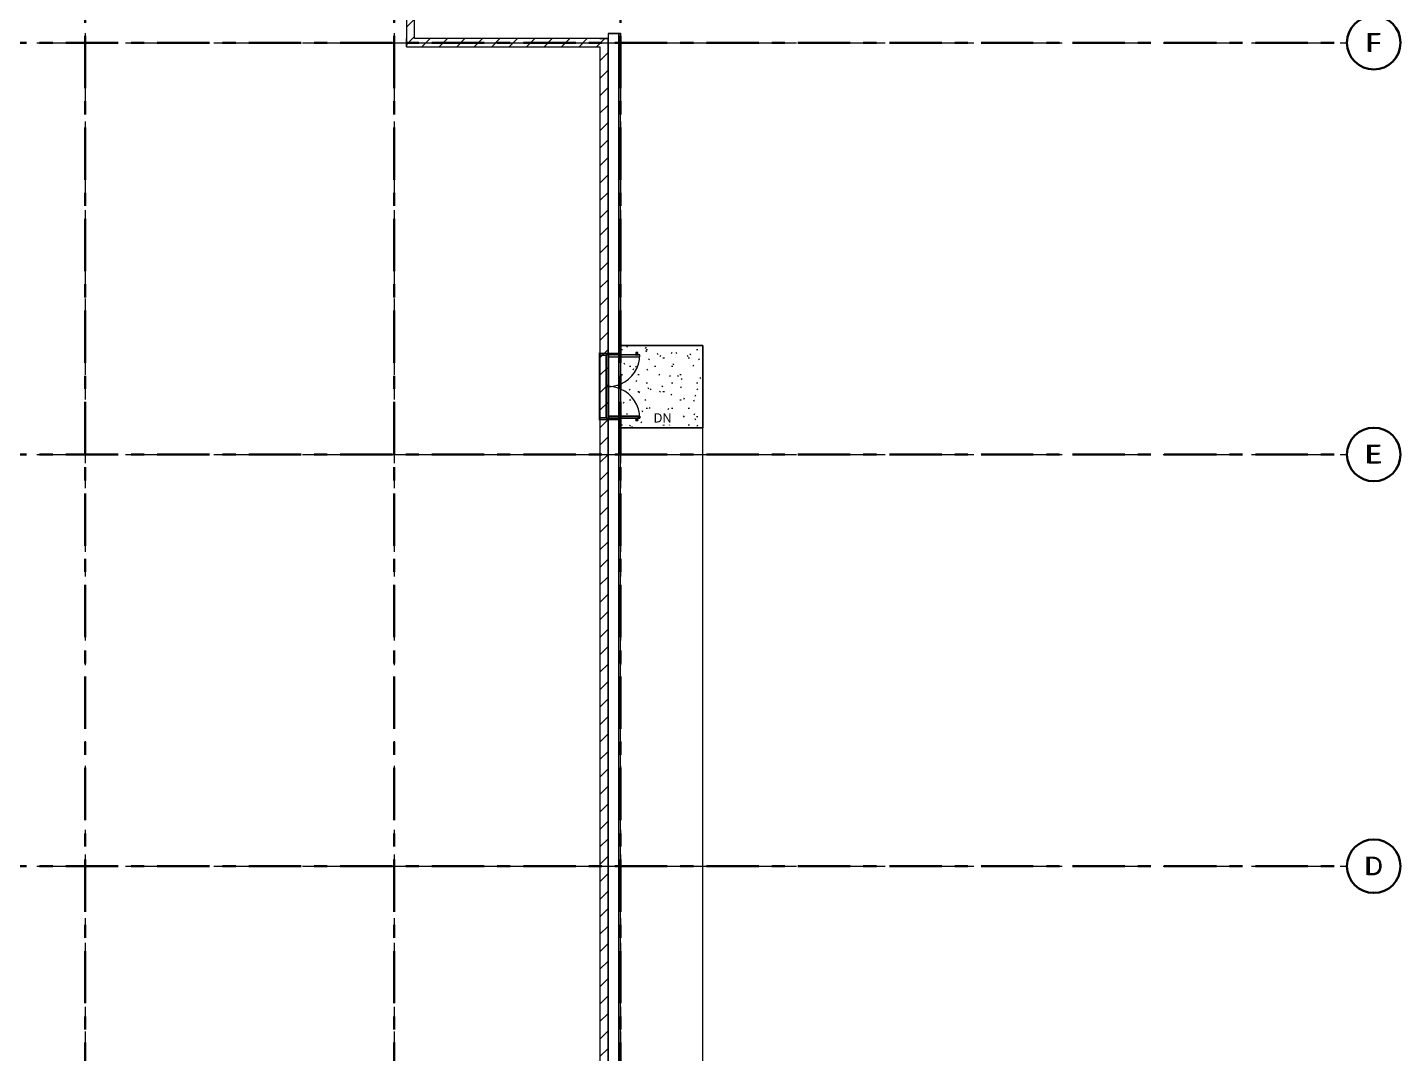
# Model space of a CAD drawing. Header units: millimetres. Extents: x -4000 to 187956, y -58990 to 162485.
# Drawn here: x 151599 to 184941, y 20900 to 45820 of the extents above; entities that cross this region are included whole.
import ezdxf

# ---------------------------------------------------------------- set-up
doc = ezdxf.new("R2010")
doc.units = ezdxf.units.MM
for name, pattern in [('Dash', [600, 300, -300]), ('Dash_2_', [635, 317.5, -317.5]), ('Grid Line', [2222.5, 1270, -317.5, 317.5, -317.5]), ('Grid Line 12_5mm', [2150, 1250, -300, 300, -300])]:
    doc.linetypes.add(name, pattern=pattern)
for name, color, linetype, lineweight in [('A-DETL-GENF', 92, 'Continuous', 9), ('A-DOOR', 31, 'Continuous', 13), ('A-DOOR-FRAM', 31, 'Continuous', 13), ('A-DOOR-HDLN', 31, 'Dash_2_', 13), ('A-FLOR', 192, 'Continuous', 13), ('A-FLOR-LEVL', 51, 'Continuous', 9), ('A-FLOR-LEVL-TEXT', 2, 'Continuous', 9), ('A-FLOR-PATT', 8, 'Continuous', 13), ('A-WALL', 113, 'Continuous', 13), ('A-WALL-PATT', 111, 'Continuous', 13), ('S-GRID', 1, 'Continuous', 30), ('S-GRID-IDEN', 1, 'Continuous', 30)]:
    doc.layers.add(name, color=color, linetype=linetype, lineweight=lineweight)
doc.styles.add('Arial', font='arial.ttf', dxfattribs={"height": 450})
doc.styles.add('Trebuchet MS', font='trebuc.ttf', dxfattribs={"height": 225})
doc.styles.add('Trebuchet MS_1', font='trebuc.ttf', dxfattribs={"height": 450})
pattern_1 = [(45, (0, 0), (-212.13203, 212.13203), [])]

# ---------------------------------------------------------------- blocks, each defined once
blk = doc.blocks.new('dcc5a - 1600X2200-V657-0_000')
at = {"layer": 'A-DOOR', "lineweight": 15, "transparency": 33554534}
for points in [[(-313, 925), (-363, 925), (-363, 154), (-313, 154)], [(1178, 925), (1128, 925), (1128, 154), (1178, 154)]]:
    blk.add_hatch(color=256, dxfattribs=at).paths.add_polyline_path(points)
at = {"layer": 'A-DETL-GENF', "color": 250}
for p, q in [((-416, 875), (-418, 870)), ((-418, 870), (-418, 829)), ((-418, 829), (-418, 870)), ((-418, 829), (-416, 825)), ((-413, 875), (-416, 875)), ((-416, 875), (-416, 825)), ((-416, 825), (-416, 875)), ((-416, 825), (-413, 825)), ((-388, 868), (-413, 875)), ((-413, 875), (-413, 825)), ((-413, 825), (-413, 875)), ((-413, 825), (-388, 831)), ((-388, 868), (-388, 831)), ((-388, 831), (-388, 868)), ((-369, 860), (-388, 860)), ((-388, 860), (-388, 840)), ((-388, 840), (-388, 860)), ((-388, 840), (-369, 840)), ((-363, 880), (-369, 880)), ((-369, 880), (-369, 820)), ((-369, 820), (-369, 880)), ((-369, 840), (-369, 860)), ((-369, 860), (-369, 840)), ((-369, 820), (-363, 820)), ((-363, 880), (-363, 820)), ((-363, 820), (-363, 880)), ((1178, 880), (1178, 820)), ((1178, 820), (1178, 880)), ((1178, 880), (1184, 880)), ((1184, 820), (1178, 820)), ((1184, 880), (1184, 820)), ((1184, 820), (1184, 880)), ((1184, 840), (1184, 860)), ((1184, 860), (1184, 840)), ((1184, 860), (1203, 860)), ((1203, 840), (1184, 840)), ((1203, 868), (1228, 875)), ((1203, 868), (1203, 831)), ((1203, 831), (1203, 868)), ((1203, 860), (1203, 840)), ((1203, 840), (1203, 860)), ((1228, 825), (1203, 831)), ((1228, 875), (1231, 875)), ((1228, 875), (1228, 825)), ((1228, 825), (1228, 875)), ((1231, 825), (1228, 825)), ((1231, 875), (1233, 870)), ((1231, 875), (1231, 825)), ((1231, 825), (1231, 875)), ((1233, 829), (1231, 825)), ((1233, 870), (1233, 829)), ((1233, 829), (1233, 870))]:
    blk.add_line(p, q, dxfattribs=at)
at = {"layer": 'A-DOOR', "color": 5, "lineweight": 15}
for p, q in [((-363, 925), (-363, 454)), ((-313, 925), (-363, 925)), ((-363, 925), (-363, 454)), ((-313, 925), (-363, 925)), ((-313, 454), (-313, 925)), ((-313, 454), (-313, 925)), ((1128, 925), (1128, 454)), ((1178, 925), (1128, 925)), ((1128, 925), (1178, 925)), ((1128, 454), (1128, 925)), ((1178, 454), (1178, 925)), ((1178, 925), (1178, 454)), ((-408, -58), (-408, -46)), ((1222, -58), (-408, -58)), ((1222, -46), (1222, -58))]:
    blk.add_line(p, q, dxfattribs=at)
at = {"layer": 'A-DOOR', "color": 171, "lineweight": 15}
for p, q in [((-363, 454), (-363, 154)), ((-363, 454), (-363, 154)), ((-313, 154), (-313, 454)), ((-313, 154), (-313, 454)), ((1128, 454), (1128, 154)), ((1128, 154), (1128, 454)), ((1178, 154), (1178, 454)), ((1178, 454), (1178, 154)), ((-408, 154), (-408, 166)), ((-408, 166), (-363, 166)), ((-393, 154), (-393, -46)), ((-363, 166), (-313, 166)), ((-313, 166), (1128, 166)), ((1128, 166), (1178, 166)), ((1178, 166), (1222, 166)), ((1207, -46), (1207, 154)), ((1222, 166), (1222, 154)), ((-408, -58), (-408, -46)), ((-408, -46), (1222, -46)), ((-378, -58), (-408, -58)), ((-393, -46), (1207, -46)), ((-378, -46), (-378, -58)), ((-378, -46), (-378, -58)), ((-378, -58), (1192, -58)), ((1192, -58), (1192, -46)), ((1192, -58), (1192, -46)), ((1192, -58), (1222, -58)), ((1222, -58), (1222, -46))]:
    blk.add_line(p, q, dxfattribs=at)
at = {"layer": 'A-DOOR', "color": 161, "lineweight": 15}
for p, q in [((-408, 154), (-408, 166)), ((-408, 166), (-378, 166)), ((-363, 154), (-408, 154)), ((-378, 166), (-378, 154)), ((-378, 166), (-378, 154)), ((-363, 166), (-378, 166)), ((-313, 154), (-363, 154)), ((-363, 154), (-313, 154)), ((-363, 154), (-313, 154)), ((-363, 154), (1178, 154)), ((1128, 166), (-313, 166)), ((1128, 154), (-313, 154)), ((1178, 154), (1128, 154)), ((1128, 154), (1178, 154)), ((1128, 154), (1178, 154)), ((1128, 154), (1178, 154)), ((1192, 166), (1178, 166)), ((1222, 154), (1178, 154)), ((1222, 166), (1192, 166)), ((1192, 166), (1192, 154)), ((1192, 154), (1192, 166)), ((1222, 166), (1222, 154)), ((-408, -46), (-393, -46)), ((1222, -46), (1207, -46))]:
    blk.add_line(p, q, dxfattribs=at)
at = {"layer": 'A-DOOR', "color": 151, "lineweight": 15}
for p, q in [((-393, 154), (-408, 154)), ((-313, 166), (-363, 166)), ((1178, 166), (1128, 166)), ((1207, 154), (1222, 154)), ((-393, -46), (-378, -46)), ((1192, -46), (-378, -46)), ((1207, -46), (1192, -46))]:
    blk.add_line(p, q, dxfattribs=at)
at = {"layer": 'A-DOOR', "color": 255, "lineweight": 15}
for p, q in [((-378, 154), (-393, 154)), ((-378, 154), (-363, 154)), ((-363, 154), (-313, 154)), ((-313, 154), (1128, 154)), ((1128, 154), (1178, 154)), ((1178, 154), (1192, 154)), ((1192, 154), (1207, 154))]:
    blk.add_line(p, q, dxfattribs=at)
at = {"layer": 'A-DOOR', "color": 5, "lineweight": 15}
for centre, start, end in [((-363, 154), 22.9506, 90), ((1178, 154), 90, 157.0494)]:
    blk.add_arc(centre, 771, start, end, dxfattribs=at)
at = {"layer": 'A-DOOR', "color": 171, "lineweight": 15}
for centre, start, end in [((-363, 154), 16.3636, 22.9506), ((-363, 154), 8.1818, 16.3636), ((1178, 154), 163.6364, 180), ((1178, 154), 157.0494, 163.6364), ((-363, 154), 0, 8.1818)]:
    blk.add_arc(centre, 771, start, end, dxfattribs=at)
at = {"layer": 'A-DOOR-FRAM', "color": 81, "lineweight": 15}
for p, q in [((-393, -46), (-393, 154)), ((-363, 154), (-363, 104)), ((-363, 154), (-363, 104)), ((-363, 104), (-343, 104)), ((-363, 104), (1177, 104)), ((-343, 104), (-343, -46)), ((-343, 104), (-343, -46)), ((1157, 104), (-343, 104)), ((1157, -46), (1157, 104)), ((1177, 104), (1157, 104)), ((1157, -46), (1157, 104)), ((1177, 104), (1177, 154)), ((1177, 104), (1177, 154)), ((1207, -46), (1207, 154)), ((1207, -46), (-393, -46))]:
    blk.add_line(p, q, dxfattribs=at)
at = {"layer": 'A-DOOR-FRAM', "color": 255, "lineweight": 15}
for p, q in [((-393, 154), (-363, 154)), ((-313, 154), (-363, 154)), ((1128, 154), (-313, 154)), ((1177, 154), (1128, 154)), ((1207, 154), (1178, 154))]:
    blk.add_line(p, q, dxfattribs=at)
at = {"layer": 'A-DOOR-FRAM', "color": 91, "lineweight": 15}
for p, q in [((-393, -46), (-393, 154)), ((1207, 154), (1207, -46))]:
    blk.add_line(p, q, dxfattribs=at)
at = {"layer": 'A-DOOR-FRAM', "color": 71, "lineweight": 15}
for p, q in [((-393, 154), (-363, 154)), ((-363, 154), (-313, 154)), ((-313, 154), (1128, 154)), ((1128, 154), (1178, 154)), ((1178, 154), (1207, 154)), ((-343, -46), (-393, -46)), ((-343, -46), (1157, -46)), ((1157, -46), (1207, -46))]:
    blk.add_line(p, q, dxfattribs=at)
at = {"layer": 'A-DOOR-HDLN', "color": 171, "linetype": 'Dash', "lineweight": 15}
for p, q in [((-363, 154), (-363, 104)), ((-363, 104), (1178, 104)), ((407, 104), (407, 154)), ((1178, 104), (1178, 154))]:
    blk.add_line(p, q, dxfattribs=at)
at = {"layer": 'A-DOOR-HDLN', "color": 161, "linetype": 'Dash', "lineweight": 15}
blk.add_line((1178, 154), (-363, 154), dxfattribs=at)
blk = doc.blocks.new('Grid - M_Grid Head - Circle-4774-0_000')
at = {"layer": 'S-GRID-IDEN', "color": 250, "lineweight": 9}
blk.add_circle((0, 0), 6.5, dxfattribs=at)
blk = doc.blocks.new('CMF2_NHAXUONG_A_rvt-1-0_000')
at = {"layer": 'A-FLOR-PATT', "lineweight": 9}
h = blk.add_hatch(dxfattribs=at)
h.set_pattern_fill('FP_1', color=250, style=0, pattern_type=2)
h.set_pattern_definition([(0, (0, 0), (812.8, 203.2), [33.528, -576.072, 33.528, -576.072, -3251.2]), (0, (0, 0), (812.8, 203.2), [-1219.2, 33.528, -1185.672, 33.528, -576.072, -1422.4]), (0, (0, 0), (812.8, 203.2), [-3048, 33.528, -372.872, 33.528, -982.472]), (120, (304.8, 101.6), (-582.37636, 602.30545), [33.528, -576.072, 33.528, -576.072, -3251.2]), (120, (304.8, 101.6), (-582.37636, 602.30545), [-1219.2, 33.528, -1185.672, 33.528, -576.072, -1422.4]), (120, (304.8, 101.6), (-582.37636, 602.30545), [-3048, 33.528, -372.872, 33.528, -982.472]), (240, (406.4, 508), (-230.42364, -805.50545), [33.528, -576.072, 33.528, -576.072, -3251.2]), (240, (406.4, 508), (-230.42364, -805.50545), [-1219.2, 33.528, -1185.672, 33.528, -576.072, -1422.4]), (240, (406.4, 508), (-230.42364, -805.50545), [-3048, 33.528, -372.872, 33.528, -982.472])])
h.paths.add_polyline_path([(168000, 36100), (168000, 38100), (166000, 38100), (166000, 36100)])
at = {"layer": 'A-WALL-PATT', "lineweight": 9}
h = blk.add_hatch(dxfattribs=at)
h.set_pattern_fill('FP_13', color=250, style=0, pattern_type=2)
h.set_pattern_definition(pattern_1)
h.paths.add_polyline_path([(161000, 45550), (161000, 54950), (160800, 54950), (160800, 45550)])
h = blk.add_hatch(dxfattribs=at)
h.set_pattern_fill('FP_13', color=250, style=0, pattern_type=2)
h.set_pattern_definition(pattern_1)
h.paths.add_polyline_path([(165500, 45350), (165500, 45550), (160800, 45550), (160800, 45350)])
h = blk.add_hatch(dxfattribs=at)
h.set_pattern_fill('FP_13', color=250, style=0, pattern_type=2)
h.set_pattern_definition(pattern_1)
h.paths.add_polyline_path([(165700, 500), (165700, 1639), (165500, 1639), (165500, 500)])
h.paths.add_polyline_path([(165500, 3679), (165700, 3679), (165700, 7454), (165500, 7454), (165500, 3964)])
h.paths.add_polyline_path([(165500, 12414), (165700, 12414), (165700, 45550), (165500, 45550), (165500, 13110)])
at = {"layer": 'A-FLOR', "color": 93, "lineweight": 15}
for p, q in [((166000, 37871), (166000, 38100)), ((166000, 38100), (168000, 38100)), ((168000, 38100), (168000, 36100)), ((166000, 37871), (166000, 37821)), ((166000, 36380), (166000, 37821)), ((166000, 36380), (166000, 36330)), ((166000, 36100), (166000, 36330))]:
    blk.add_line(p, q, dxfattribs=at)
at = {"layer": 'A-FLOR', "color": 94, "lineweight": 15}
for p, q in [((168000, 38100), (166000, 38100)), ((166000, 38100), (166000, 37871)), ((168000, 36100), (168000, 38100)), ((166000, 37821), (166000, 36380)), ((166000, 36330), (166000, 36100)), ((166000, 36100), (168000, 36100))]:
    blk.add_line(p, q, dxfattribs=at)
at = {"layer": 'A-FLOR', "color": 63, "lineweight": 15}
for p, q in [((166000, 37821), (166000, 37871)), ((166000, 36330), (166000, 36380))]:
    blk.add_line(p, q, dxfattribs=at)
at = {"layer": 'A-FLOR', "color": 81, "lineweight": 15}
blk.add_line((168000, 36100), (166000, 36100), dxfattribs=at)
at = {"layer": 'A-FLOR-LEVL', "color": 250}
for p, q in [((168000, 36100), (166000, 36100)), ((166000, 12100), (166000, 36100)), ((168000, 12100), (168000, 36100))]:
    blk.add_line(p, q, dxfattribs=at)
at = {"layer": 'A-WALL', "color": 90, "lineweight": 15}
for p, q in [((160800, 54950), (160800, 45550)), ((161000, 45550), (161000, 53450)), ((160800, 45550), (160800, 45350)), ((160800, 45350), (165500, 45350)), ((165500, 45550), (161000, 45550)), ((165700, 45550), (165500, 45550)), ((165500, 45350), (165500, 13310)), ((166000, 45675), (165700, 45675)), ((165700, 45675), (165700, 45550)), ((165700, 45550), (165700, 12414)), ((165700, 12414), (165700, 45550)), ((165950, 45675), (165950, 12414)), ((166000, 12414), (166000, 45675))]:
    blk.add_line(p, q, dxfattribs=at)
at = {"layer": 'A-WALL', "color": 35, "lineweight": 15}
for p, q in [((160800, 54950), (160800, 45550)), ((161000, 45550), (161000, 53450)), ((160800, 45350), (160800, 45550)), ((160800, 45350), (165500, 45350)), ((165500, 45550), (161000, 45550)), ((165500, 45550), (165700, 45550)), ((165500, 45350), (165500, 37915)), ((165700, 45675), (166000, 45675)), ((165700, 45675), (165700, 45550)), ((166000, 37900), (166000, 45675)), ((165700, 37900), (165500, 37900)), ((166000, 37900), (165712, 37900)), ((166000, 37900), (165712, 37900)), ((166000, 37871), (166000, 37900)), ((166000, 36380), (166000, 37821)), ((165500, 36300), (165700, 36300)), ((165500, 36285), (165500, 13310)), ((165712, 36300), (166000, 36300)), ((165712, 36300), (166000, 36300)), ((166000, 36300), (166000, 36330)), ((166000, 300), (166000, 36300))]:
    blk.add_line(p, q, dxfattribs=at)
at = {"layer": 'A-WALL', "color": 53, "lineweight": 15}
for p, q in [((165500, 37915), (165500, 37900)), ((165700, 37900), (165500, 37900)), ((165500, 37900), (165500, 36300)), ((165712, 37900), (165700, 37900)), ((165712, 37900), (165700, 37900)), ((165500, 36300), (165700, 36300)), ((165500, 36300), (165500, 36285)), ((165700, 36300), (165712, 36300)), ((165700, 36300), (165712, 36300))]:
    blk.add_line(p, q, dxfattribs=at)
at = {"layer": 'A-WALL', "color": 43, "lineweight": 15}
for p, q in [((166000, 37821), (166000, 37871)), ((166000, 36330), (166000, 36380))]:
    blk.add_line(p, q, dxfattribs=at)
at = {"layer": 'S-GRID', "linetype": 'Grid Line 12_5mm', "lineweight": 9}
for p, q in [((153000, 161185), (153000, -16487)), ((160500, 161185), (160500, -16487)), ((166000, 161185), (166000, -16487)), ((-824, 45450), (183641, 45450)), ((-824, 35450), (183641, 35450)), ((-824, 25450), (183641, 25450))]:
    blk.add_line(p, q, dxfattribs=at)
at = {"layer": 'A-DOOR', "color": 250, "lineweight": 9, "rotation": 270}
blk.add_blockref('dcc5a - 1600X2200-V657-0_000', (165546, 37507), dxfattribs=at)
at = {"layer": 'S-GRID-IDEN', "lineweight": 9, "char_height": 450, "attachment_point": 1, "style": 'Trebuchet MS_1', "bg_fill": 3, "box_fill_scale": 1.25, "bg_fill_color": 256, "bg_fill_true_color": 13158600, "bg_fill_transparency": 0}
for s, insert, width in [('F', (184120, 45678), 400.84), ('E', (184117, 35678), 408.86), ('D', (184090, 25678), 473)]:
    blk.add_mtext(s, dxfattribs=dict(at, insert=insert, width=width))
at = {"layer": 'S-GRID-IDEN', "color": 10, "lineweight": 5, "xscale": 99.99999999999993, "yscale": 99.99999999999993, "zscale": 99.99999999999993, "rotation": 269.9999999999994}
for p in [(184291, 45450), (184291, 35450), (184291, 25450)]:
    blk.add_blockref('Grid - M_Grid Head - Circle-4774-0_000', p, dxfattribs=at)
at = {"layer": 'A-FLOR-LEVL-TEXT', "color": 7, "insert": (166804, 36451), "char_height": 225, "width": 471.79, "attachment_point": 1, "line_spacing_factor": 1.048425, "style": 'Trebuchet MS', "bg_fill": 3, "box_fill_scale": 1.25, "bg_fill_color": 256, "bg_fill_true_color": 13158600, "bg_fill_transparency": 0}
blk.add_mtext('DN', dxfattribs=at)
blk = doc.blocks.new('Grid - M_Grid Head - Circle 2-61448-0_000')
at = {"layer": 'S-GRID-IDEN'}
blk.add_circle((0, 0), 6.5, dxfattribs=at)

msp = doc.modelspace()

# ---------------------------------------------------------------- block references
at = {"lineweight": 5}
msp.add_blockref('CMF2_NHAXUONG_A_rvt-1-0_000', (0, 0), dxfattribs=at)

# ---------------------------------------------------------------- next in the draw order: linework, layer by layer
at = {"layer": 'S-GRID', "linetype": 'Grid Line'}
for p, q in [((153000, 161185), (153000, -16487)), ((160500, 161185), (160500, -16487)), ((166000, 161185), (166000, -16487)), ((-824, 45450), (183641, 45450)), ((-824, 35450), (183641, 35450)), ((-824, 25450), (183641, 25450))]:
    msp.add_line(p, q, dxfattribs=at)

# ---------------------------------------------------------------- next in the draw order: block references
at = {"layer": 'S-GRID-IDEN', "xscale": 99.99999999999993, "yscale": 99.99999999999993, "zscale": 99.99999999999993, "rotation": 269.9999999999994}
for p in [(184291, 45450), (184291, 35450), (184291, 25450)]:
    msp.add_blockref('Grid - M_Grid Head - Circle 2-61448-0_000', p, dxfattribs=at)

# ---------------------------------------------------------------- next in the draw order: texts
at = {"layer": 'S-GRID-IDEN', "char_height": 450, "attachment_point": 1, "style": 'Arial'}
for s, insert, width in [('F', (184090, 45685), 473), ('E', (184074, 35685), 513.08), ('D', (184057, 25685), 553.16)]:
    msp.add_mtext(s, dxfattribs=dict(at, insert=insert, width=width))

doc.saveas('drawing.dxf')
